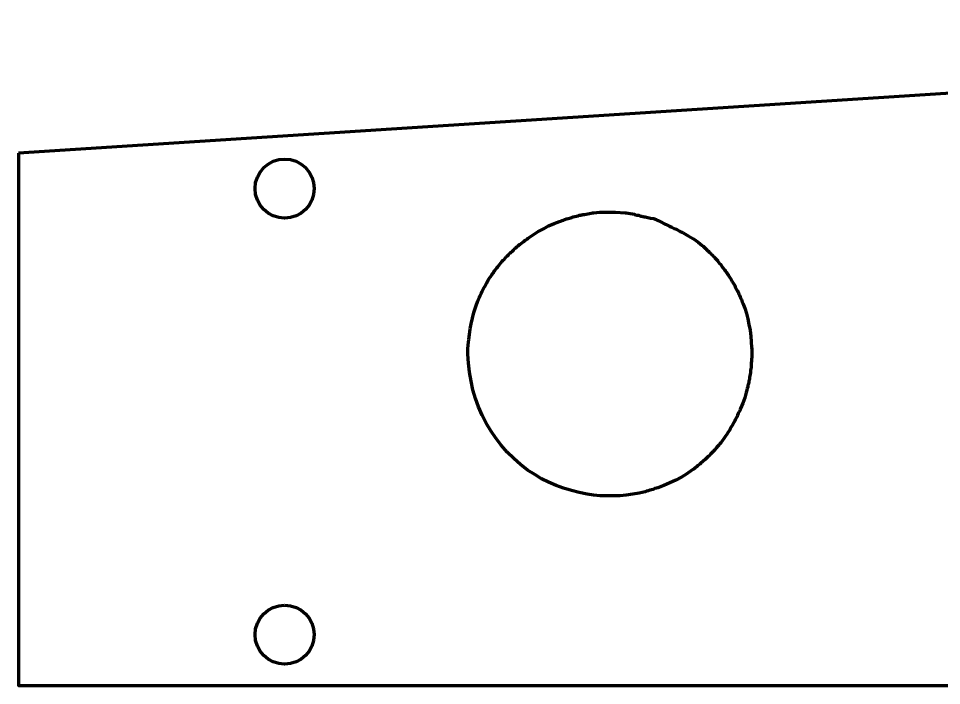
# Model space of a CAD drawing. Header units: millimetres. Extents: x 198 to 2433, y -984 to 145.
# Drawn here: x 1104.5 to 1182.6, y -313.3 to -257 of the extents above; entities that cross this region are included whole.
import ezdxf

# ---------------------------------------------------------------- set-up
doc = ezdxf.new("R2010")
doc.units = ezdxf.units.MM
doc.header["$MEASUREMENT"] = 0
doc.layers.add('Layer 1', color=7, linetype='Continuous')

msp = doc.modelspace()

# ---------------------------------------------------------------- linework, layer by layer
at = {"layer": 'Layer 1', "color": 250, "lineweight": 70}
for centre in [(1127.0362, -271.3438), (1127.0362, -309.0468)]:
    msp.add_ellipse(centre, major_axis=(0, 2.5), ratio=1, dxfattribs=at)
for points, knots in [([(1104.5316, -268.3393), (1104.5316, -268.3393), (1281.5132, -256.9655), (1281.5132, -256.9655), (1281.5132, -256.9655), (1281.5091, -313.3407), (1281.5091, -313.3407), (1224.5043, -313.3407), (1161.2047, -313.3473), (1104.5316, -313.3473), (1104.5316, -313.3473), (1104.5316, -268.3393), (1104.5316, -268.3393)], [0, 0, 0, 0, 0.25, 0.25, 0.25, 0.5, 0.5, 0.5, 0.75, 0.75, 0.75, 1, 1, 1, 1]), ([(1152.603, -297.1842), (1152.603, -297.1842), (1153.1634, -297.2642), (1153.1634, -297.2642), (1153.1634, -297.2642), (1153.7039, -297.3042), (1153.7039, -297.3042), (1153.7039, -297.3042), (1154.2444, -297.3242), (1154.2444, -297.3242), (1154.2444, -297.3242), (1154.8049, -297.3242), (1154.8049, -297.3242), (1154.8049, -297.3242), (1155.3653, -297.3042), (1155.3653, -297.3042), (1155.3653, -297.3042), (1155.9058, -297.2642), (1155.9058, -297.2642), (1155.9058, -297.2642), (1156.4663, -297.1842), (1156.4663, -297.1842), (1156.4663, -297.1842), (1157.0068, -297.0843), (1157.0068, -297.0843), (1157.0068, -297.0843), (1157.5271, -296.9642), (1157.5271, -296.9642), (1157.5271, -296.9642), (1157.6472, -296.9243), (1157.6472, -296.9243), (1157.6472, -296.9243), (1157.7673, -296.8842), (1157.7673, -296.8842), (1157.7673, -296.8842), (1157.9274, -296.8442), (1157.9274, -296.8442), (1157.9274, -296.8442), (1158.0676, -296.8042), (1158.0676, -296.8042), (1158.0676, -296.8042), (1158.2077, -296.7642), (1158.2077, -296.7642), (1158.2077, -296.7642), (1158.3478, -296.7042), (1158.3478, -296.7042), (1158.3478, -296.7042), (1158.4879, -296.6642), (1158.4879, -296.6642), (1158.4879, -296.6642), (1158.588, -296.6242), (1158.588, -296.6242), (1158.588, -296.6242), (1159.1085, -296.4442), (1159.1085, -296.4442), (1159.1085, -296.4442), (1159.6089, -296.2242), (1159.6089, -296.2242), (1159.6089, -296.2242), (1160.1093, -295.9842), (1160.1093, -295.9842), (1160.1093, -295.9842), (1160.5897, -295.7242), (1160.5897, -295.7242), (1160.5897, -295.7242), (1161.0501, -295.4442), (1161.0501, -295.4442), (1161.0501, -295.4442), (1161.4704, -295.1442), (1161.4704, -295.1442), (1161.4704, -295.1442), (1161.5506, -295.0842), (1161.5506, -295.0842), (1161.5506, -295.0842), (1161.6507, -295.0243), (1161.6507, -295.0243), (1161.6507, -295.0243), (1161.7507, -294.9442), (1161.7507, -294.9442), (1161.7507, -294.9442), (1161.8508, -294.8643), (1161.8508, -294.8643), (1161.8508, -294.8643), (1161.9509, -294.7842), (1161.9509, -294.7842), (1161.9509, -294.7842), (1162.071, -294.7043), (1162.071, -294.7043), (1162.071, -294.7043), (1162.1511, -294.6242), (1162.1511, -294.6242), (1162.1511, -294.6242), (1162.2311, -294.5642), (1162.2311, -294.5642), (1162.2311, -294.5642), (1162.5914, -294.2442), (1162.5914, -294.2442), (1162.5914, -294.2442), (1162.6714, -294.1642), (1162.6714, -294.1642), (1162.6714, -294.1642), (1162.7515, -294.0842), (1162.7515, -294.0842), (1162.7515, -294.0842), (1162.8516, -293.9842), (1162.8516, -293.9842), (1162.8516, -293.9842), (1162.9517, -293.9042), (1162.9517, -293.9042), (1162.9517, -293.9042), (1163.0518, -293.8042), (1163.0518, -293.8042), (1163.0518, -293.8042), (1163.1318, -293.7042), (1163.1318, -293.7042), (1163.1318, -293.7042), (1163.1518, -293.6842), (1163.1518, -293.6842), (1163.1518, -293.6842), (1163.1719, -293.6642), (1163.1719, -293.6642), (1163.1719, -293.6642), (1163.1919, -293.6442), (1163.1919, -293.6442), (1163.1919, -293.6442), (1163.2119, -293.6242), (1163.2119, -293.6242), (1163.2119, -293.6242), (1163.2319, -293.6042), (1163.2319, -293.6042), (1163.2319, -293.6042), (1163.2719, -293.5842), (1163.2719, -293.5842), (1163.2719, -293.5842), (1163.292, -293.5442), (1163.292, -293.5442), (1163.292, -293.5442), (1163.292, -293.5242), (1163.292, -293.5242), (1163.292, -293.5242), (1163.392, -293.4442), (1163.392, -293.4442), (1163.392, -293.4442), (1163.4121, -293.4242), (1163.4121, -293.4242), (1163.4121, -293.4242), (1163.5322, -293.2843), (1163.5322, -293.2843), (1163.5322, -293.2843), (1163.5522, -293.2642), (1163.5522, -293.2642), (1163.5522, -293.2642), (1163.5722, -293.2242), (1163.5722, -293.2242), (1163.5722, -293.2242), (1163.5922, -293.2042), (1163.5922, -293.2042), (1163.5922, -293.2042), (1163.6122, -293.1842), (1163.6122, -293.1842), (1163.6122, -293.1842), (1163.6322, -293.1442), (1163.6322, -293.1442), (1163.6322, -293.1442), (1163.6523, -293.1243), (1163.6523, -293.1243), (1163.6523, -293.1243), (1163.6723, -293.1042), (1163.6723, -293.1042), (1163.6723, -293.1042), (1163.6923, -293.0842), (1163.6923, -293.0842), (1163.6923, -293.0842), (1163.7523, -293.0242), (1163.7523, -293.0242), (1163.7523, -293.0242), (1163.8324, -292.9242), (1163.8324, -292.9242), (1163.8324, -292.9242), (1163.9125, -292.8242), (1163.9125, -292.8242), (1163.9125, -292.8242), (1163.9925, -292.7242), (1163.9925, -292.7242), (1163.9925, -292.7242), (1164.0727, -292.6242), (1164.0727, -292.6242), (1164.0727, -292.6242), (1164.1327, -292.5242), (1164.1327, -292.5242), (1164.1327, -292.5242), (1164.1928, -292.4442), (1164.1928, -292.4442), (1164.1928, -292.4442), (1164.2528, -292.3642), (1164.2528, -292.3642), (1164.2528, -292.3642), (1164.3129, -292.2642), (1164.3129, -292.2642), (1164.3129, -292.2642), (1164.393, -292.1442), (1164.393, -292.1442), (1164.393, -292.1442), (1164.473, -292.0442), (1164.473, -292.0442), (1164.473, -292.0442), (1164.5331, -291.9242), (1164.5331, -291.9242), (1164.5331, -291.9242), (1164.6131, -291.8242), (1164.6131, -291.8242), (1164.6131, -291.8242), (1164.6732, -291.7242), (1164.6732, -291.7242), (1164.6732, -291.7242), (1164.7132, -291.6242), (1164.7132, -291.6242), (1164.7132, -291.6242), (1164.7733, -291.5442), (1164.7733, -291.5442), (1164.7733, -291.5442), (1164.8333, -291.4442), (1164.8333, -291.4442), (1164.8333, -291.4442), (1164.8934, -291.3442), (1164.8934, -291.3442), (1164.8934, -291.3442), (1164.9534, -291.2242), (1164.9534, -291.2242), (1164.9534, -291.2242), (1165.0135, -291.1042), (1165.0135, -291.1042), (1165.0135, -291.1042), (1165.0935, -290.9842), (1165.0935, -290.9842), (1165.0935, -290.9842), (1165.1335, -290.8842), (1165.1335, -290.8842), (1165.1335, -290.8842), (1165.1936, -290.8042), (1165.1936, -290.8042), (1165.1936, -290.8042), (1165.2336, -290.7042), (1165.2336, -290.7042), (1165.2336, -290.7042), (1165.2936, -290.6042), (1165.2936, -290.6042), (1165.2936, -290.6042), (1165.3337, -290.4842), (1165.3337, -290.4842), (1165.3337, -290.4842), (1165.3937, -290.3642), (1165.3937, -290.3642), (1165.3937, -290.3642), (1165.4538, -290.2442), (1165.4538, -290.2442), (1165.4538, -290.2442), (1165.5138, -290.1242), (1165.5138, -290.1242), (1165.5138, -290.1242), (1165.5539, -290.0242), (1165.5539, -290.0242), (1165.5539, -290.0242), (1165.5939, -289.9242), (1165.5939, -289.9242), (1165.5939, -289.9242), (1165.774, -289.4842), (1165.774, -289.4842), (1165.774, -289.4842), (1165.9342, -289.0242), (1165.9342, -289.0242), (1165.9342, -289.0242), (1166.0543, -288.5842), (1166.0543, -288.5842), (1166.0543, -288.5842), (1166.0943, -288.4842), (1166.0943, -288.4842), (1166.0943, -288.4842), (1166.1143, -288.3642), (1166.1143, -288.3642), (1166.1143, -288.3642), (1166.1544, -288.2442), (1166.1544, -288.2442), (1166.1544, -288.2442), (1166.1944, -288.1042), (1166.1944, -288.1042), (1166.1944, -288.1042), (1166.2144, -287.9642), (1166.2144, -287.9642), (1166.2144, -287.9642), (1166.2344, -287.9442), (1166.2344, -287.9442), (1166.2344, -287.9442), (1166.2344, -287.9242), (1166.2344, -287.9242), (1166.2344, -287.9242), (1166.2344, -287.8843), (1166.2344, -287.8843), (1166.2344, -287.8843), (1166.2544, -287.8442), (1166.2544, -287.8442), (1166.2544, -287.8442), (1166.2544, -287.8242), (1166.2544, -287.8242), (1166.2544, -287.8242), (1166.2745, -287.7842), (1166.2745, -287.7842), (1166.2745, -287.7842), (1166.2745, -287.7642), (1166.2745, -287.7642), (1166.2745, -287.7642), (1166.2745, -287.7243), (1166.2745, -287.7243), (1166.2745, -287.7243), (1166.2745, -287.7042), (1166.2745, -287.7042), (1166.2745, -287.7042), (1166.2945, -287.6842), (1166.2945, -287.6842), (1166.2945, -287.6842), (1166.2945, -287.6642), (1166.2945, -287.6642), (1166.2945, -287.6642), (1166.2945, -287.6242), (1166.2945, -287.6242), (1166.2945, -287.6242), (1166.2945, -287.6042), (1166.2945, -287.6042), (1166.2945, -287.6042), (1166.3145, -287.5643), (1166.3145, -287.5643), (1166.3145, -287.5643), (1166.3145, -287.5442), (1166.3145, -287.5442), (1166.3145, -287.5442), (1166.3145, -287.5242), (1166.3145, -287.5242), (1166.3145, -287.5242), (1166.3345, -287.4242), (1166.3345, -287.4242), (1166.3345, -287.4242), (1166.3545, -287.2842), (1166.3545, -287.2842), (1166.3545, -287.2842), (1166.3745, -287.1642), (1166.3745, -287.1642), (1166.3745, -287.1642), (1166.3946, -287.0242), (1166.3946, -287.0242), (1166.3946, -287.0242), (1166.4146, -286.9042), (1166.4146, -286.9042), (1166.4146, -286.9042), (1166.4346, -286.7842), (1166.4346, -286.7842), (1166.4346, -286.7842), (1166.4346, -286.6842), (1166.4346, -286.6842), (1166.4346, -286.6842), (1166.4546, -286.5842), (1166.4546, -286.5842), (1166.4546, -286.5842), (1166.4746, -286.4642), (1166.4746, -286.4642), (1166.4746, -286.4642), (1166.4746, -286.3442), (1166.4746, -286.3442), (1166.4746, -286.3442), (1166.4946, -286.2042), (1166.4946, -286.2042), (1166.4946, -286.2042), (1166.4946, -286.0642), (1166.4946, -286.0642), (1166.4946, -286.0642), (1166.5147, -285.9442), (1166.5147, -285.9442), (1166.5147, -285.9442), (1166.5147, -285.8242), (1166.5147, -285.8242), (1166.5147, -285.8242), (1166.5147, -285.7242), (1166.5147, -285.7242), (1166.5147, -285.7242), (1166.5147, -285.7042), (1166.5147, -285.7042), (1166.5147, -285.7042), (1166.5347, -285.6842), (1166.5347, -285.6842), (1166.5347, -285.6842), (1166.5347, -285.6442), (1166.5347, -285.6442), (1166.5347, -285.6442), (1166.5347, -285.6242), (1166.5347, -285.6242), (1166.5347, -285.6242), (1166.5347, -285.5842), (1166.5347, -285.5842), (1166.5347, -285.5842), (1166.5347, -285.5642), (1166.5347, -285.5642), (1166.5347, -285.5642), (1166.5347, -285.5442), (1166.5347, -285.5442), (1166.5347, -285.5442), (1166.5347, -285.5043), (1166.5347, -285.5043), (1166.5347, -285.5043), (1166.5347, -285.3842), (1166.5347, -285.3842), (1166.5347, -285.3842), (1166.5347, -285.2442), (1166.5347, -285.2442), (1166.5347, -285.2442), (1166.5347, -285.1242), (1166.5347, -285.1242), (1166.5347, -285.1242), (1166.5347, -284.9842), (1166.5347, -284.9842), (1166.5347, -284.9842), (1166.5347, -284.8643), (1166.5347, -284.8643), (1166.5347, -284.8643), (1166.5147, -284.7642), (1166.5147, -284.7642), (1166.5147, -284.7642), (1166.4946, -284.2842), (1166.4946, -284.2842), (1166.4946, -284.2842), (1166.4546, -283.8042), (1166.4546, -283.8042), (1166.4546, -283.8042), (1166.3946, -283.3242), (1166.3946, -283.3242), (1166.3946, -283.3242), (1166.2945, -282.8442), (1166.2945, -282.8442), (1166.2945, -282.8442), (1166.1944, -282.3642), (1166.1944, -282.3642), (1166.1944, -282.3642), (1166.0743, -281.9042), (1166.0743, -281.9042), (1166.0743, -281.9042), (1165.9342, -281.4442), (1165.9342, -281.4442), (1165.9342, -281.4442), (1165.774, -281.0242), (1165.774, -281.0242), (1165.774, -281.0242), (1165.734, -280.9442), (1165.734, -280.9442), (1165.734, -280.9442), (1165.694, -280.8442), (1165.694, -280.8442), (1165.694, -280.8442), (1165.6539, -280.7242), (1165.6539, -280.7242), (1165.6539, -280.7242), (1165.5939, -280.6042), (1165.5939, -280.6042), (1165.5939, -280.6042), (1165.5539, -280.4842), (1165.5539, -280.4842), (1165.5539, -280.4842), (1165.4938, -280.3642), (1165.4938, -280.3642), (1165.4938, -280.3642), (1165.4538, -280.2643), (1165.4538, -280.2643), (1165.4538, -280.2643), (1165.4137, -280.1842), (1165.4137, -280.1842), (1165.4137, -280.1842), (1165.3737, -280.0842), (1165.3737, -280.0842), (1165.3737, -280.0842), (1165.3137, -280.0042), (1165.3137, -280.0042), (1165.3137, -280.0042), (1165.2536, -279.8842), (1165.2536, -279.8842), (1165.2536, -279.8842), (1165.1936, -279.7642), (1165.1936, -279.7642), (1165.1936, -279.7642), (1165.1335, -279.6642), (1165.1335, -279.6642), (1165.1335, -279.6642), (1165.0935, -279.5442), (1165.0935, -279.5442), (1165.0935, -279.5442), (1165.0335, -279.4442), (1165.0335, -279.4442), (1165.0335, -279.4442), (1164.9935, -279.3642), (1164.9935, -279.3642), (1164.9935, -279.3642), (1164.9334, -279.2842), (1164.9334, -279.2842), (1164.9334, -279.2842), (1164.8734, -279.1842), (1164.8734, -279.1842), (1164.8734, -279.1842), (1164.8133, -279.0842), (1164.8133, -279.0842), (1164.8133, -279.0842), (1164.7533, -278.9642), (1164.7533, -278.9642), (1164.7533, -278.9642), (1164.6732, -278.8642), (1164.6732, -278.8642), (1164.6732, -278.8642), (1164.6131, -278.7642), (1164.6131, -278.7642), (1164.6131, -278.7642), (1164.5531, -278.6642), (1164.5531, -278.6642), (1164.5531, -278.6642), (1164.493, -278.5842), (1164.493, -278.5842), (1164.493, -278.5842), (1164.453, -278.5042), (1164.453, -278.5042), (1164.453, -278.5042), (1164.3729, -278.4042), (1164.3729, -278.4042), (1164.3729, -278.4042), (1164.3129, -278.3042), (1164.3129, -278.3042), (1164.3129, -278.3042), (1164.2328, -278.2042), (1164.2328, -278.2042), (1164.2328, -278.2042), (1164.1528, -278.1042), (1164.1528, -278.1042), (1164.1528, -278.1042), (1164.0927, -278.0242), (1164.0927, -278.0242), (1164.0927, -278.0242), (1164.0727, -278.0042), (1164.0727, -278.0042), (1164.0727, -278.0042), (1164.0126, -277.9042), (1164.0126, -277.9042), (1164.0126, -277.9042), (1163.9525, -277.8242), (1163.9525, -277.8242), (1163.9525, -277.8242), (1163.8925, -277.7442), (1163.8925, -277.7442), (1163.8925, -277.7442), (1163.8124, -277.6642), (1163.8124, -277.6642), (1163.8124, -277.6642), (1163.7323, -277.5642), (1163.7323, -277.5642), (1163.7323, -277.5642), (1163.6723, -277.4842), (1163.6723, -277.4842), (1163.6723, -277.4842), (1163.6523, -277.4642), (1163.6523, -277.4642), (1163.6523, -277.4642), (1163.5722, -277.3642), (1163.5722, -277.3642), (1163.5722, -277.3642), (1163.4921, -277.2842), (1163.4921, -277.2842), (1163.4921, -277.2842), (1163.4121, -277.2042), (1163.4121, -277.2042), (1163.4121, -277.2042), (1163.352, -277.1242), (1163.352, -277.1242), (1163.352, -277.1242), (1163.2719, -277.0642), (1163.2719, -277.0642), (1163.2719, -277.0642), (1163.2119, -276.9842), (1163.2119, -276.9842), (1163.2119, -276.9842), (1163.1118, -276.8842), (1163.1118, -276.8842), (1163.1118, -276.8842), (1163.0317, -276.8042), (1163.0317, -276.8042), (1163.0317, -276.8042), (1162.9317, -276.7042), (1162.9317, -276.7042), (1162.9317, -276.7042), (1162.9116, -276.6842), (1162.9116, -276.6842), (1162.9116, -276.6842), (1162.8916, -276.6642), (1162.8916, -276.6642), (1162.8916, -276.6642), (1162.8716, -276.6442), (1162.8716, -276.6442), (1162.8716, -276.6442), (1162.8516, -276.6242), (1162.8516, -276.6242), (1162.8516, -276.6242), (1162.8316, -276.6042), (1162.8316, -276.6042), (1162.8316, -276.6042), (1162.7915, -276.5842), (1162.7915, -276.5842), (1162.7915, -276.5842), (1162.7715, -276.5642), (1162.7715, -276.5642), (1162.7715, -276.5642), (1162.7515, -276.5442), (1162.7515, -276.5442), (1162.7515, -276.5442), (1162.6915, -276.4642), (1162.6915, -276.4642), (1162.6915, -276.4642), (1162.6714, -276.4642), (1162.6714, -276.4642), (1162.6714, -276.4642), (1162.6714, -276.4442), (1162.6714, -276.4442), (1162.6714, -276.4442), (1162.6514, -276.4442), (1162.6514, -276.4442), (1162.6514, -276.4442), (1162.6314, -276.4242), (1162.6314, -276.4242), (1162.6314, -276.4242), (1162.6114, -276.4042), (1162.6114, -276.4042), (1162.6114, -276.4042), (1162.5914, -276.3842), (1162.5914, -276.3842), (1162.5914, -276.3842), (1162.5714, -276.3642), (1162.5714, -276.3642), (1162.5714, -276.3642), (1162.5514, -276.3442), (1162.5514, -276.3442), (1162.5514, -276.3442), (1162.4113, -276.2242), (1162.4113, -276.2242), (1162.4113, -276.2242), (1162.3512, -276.1642), (1162.3512, -276.1642), (1162.3512, -276.1642), (1162.011, -275.8842), (1162.011, -275.8842), (1162.011, -275.8842), (1161.6106, -275.5842), (1161.6106, -275.5842), (1161.6106, -275.5842), (1161.1702, -275.3242), (1161.1702, -275.3242), (1161.1702, -275.3242), (1160.7298, -275.0842), (1160.7298, -275.0842), (1160.7298, -275.0842), (1160.6297, -275.0242), (1160.6297, -275.0242), (1160.6297, -275.0242), (1160.4896, -274.9642), (1160.4896, -274.9642), (1160.4896, -274.9642), (1160.3495, -274.8842), (1160.3495, -274.8842), (1160.3495, -274.8842), (1160.1693, -274.7842), (1160.1693, -274.7842), (1160.1693, -274.7842), (1159.9692, -274.7042), (1159.9692, -274.7042), (1159.9692, -274.7042), (1159.7691, -274.6042), (1159.7691, -274.6042), (1159.7691, -274.6042), (1159.5889, -274.5242), (1159.5889, -274.5242), (1159.5889, -274.5242), (1159.4088, -274.4242), (1159.4088, -274.4242), (1159.4088, -274.4242), (1159.3287, -274.3842), (1159.3287, -274.3842), (1159.3287, -274.3842), (1159.2086, -274.3442), (1159.2086, -274.3442), (1159.2086, -274.3442), (1159.0885, -274.2842), (1159.0885, -274.2842), (1159.0885, -274.2842), (1158.9684, -274.2242), (1158.9684, -274.2242), (1158.9684, -274.2242), (1158.8482, -274.1642), (1158.8482, -274.1642), (1158.8482, -274.1642), (1158.7281, -274.1042), (1158.7281, -274.1042), (1158.7281, -274.1042), (1158.608, -274.0442), (1158.608, -274.0442), (1158.608, -274.0442), (1158.528, -274.0042), (1158.528, -274.0042), (1158.528, -274.0042), (1158.4479, -273.9642), (1158.4479, -273.9642), (1158.4479, -273.9642), (1158.2277, -273.8842), (1158.2277, -273.8842), (1158.2277, -273.8842), (1157.9675, -273.8442), (1157.9675, -273.8442), (1157.9675, -273.8442), (1157.5071, -273.7442), (1157.5071, -273.7442), (1157.5071, -273.7442), (1157.4271, -273.7242), (1157.4271, -273.7242), (1157.4271, -273.7242), (1157.327, -273.7042), (1157.327, -273.7042), (1157.327, -273.7042), (1157.2269, -273.6842), (1157.2269, -273.6842), (1157.2269, -273.6842), (1157.1269, -273.6642), (1157.1269, -273.6642), (1157.1269, -273.6642), (1156.9467, -273.6042), (1156.9467, -273.6042), (1156.9467, -273.6042), (1156.8266, -273.5842), (1156.8266, -273.5842), (1156.8266, -273.5842), (1156.6264, -273.5242), (1156.6264, -273.5242), (1156.6264, -273.5242), (1156.6064, -273.5042), (1156.6064, -273.5042), (1156.6064, -273.5042), (1156.4463, -273.4642), (1156.4463, -273.4642), (1156.4463, -273.4642), (1156.246, -273.4442), (1156.246, -273.4442), (1156.246, -273.4442), (1156.0859, -273.4242), (1156.0859, -273.4242), (1156.0859, -273.4242), (1155.9258, -273.4042), (1155.9258, -273.4042), (1155.9258, -273.4042), (1155.8257, -273.4042), (1155.8257, -273.4042), (1155.8257, -273.4042), (1155.005, -273.3442), (1155.005, -273.3442), (1155.005, -273.3442), (1154.6047, -273.3241), (1154.6047, -273.3241), (1154.6047, -273.3241), (1154.1644, -273.3241), (1154.1644, -273.3241), (1154.1644, -273.3241), (1153.6839, -273.3442), (1153.6839, -273.3442), (1153.6839, -273.3442), (1153.1835, -273.4042), (1153.1835, -273.4042), (1153.1835, -273.4042), (1153.0634, -273.4042), (1153.0634, -273.4042), (1153.0634, -273.4042), (1152.9433, -273.4242), (1152.9433, -273.4242), (1152.9433, -273.4242), (1152.8232, -273.4442), (1152.8232, -273.4442), (1152.8232, -273.4442), (1152.683, -273.4642), (1152.683, -273.4642), (1152.683, -273.4642), (1152.5429, -273.5042), (1152.5429, -273.5042), (1152.5429, -273.5042), (1152.4028, -273.5242), (1152.4028, -273.5242), (1152.4028, -273.5242), (1152.2828, -273.5442), (1152.2828, -273.5442), (1152.2828, -273.5442), (1152.2628, -273.5442), (1152.2628, -273.5442), (1152.2628, -273.5442), (1152.2428, -273.5442), (1152.2428, -273.5442), (1152.2428, -273.5442), (1152.2227, -273.5642), (1152.2227, -273.5642), (1152.2227, -273.5642), (1152.1827, -273.5642), (1152.1827, -273.5642), (1152.1827, -273.5642), (1152.1627, -273.5642), (1152.1627, -273.5642), (1152.1627, -273.5642), (1152.1227, -273.5642), (1152.1227, -273.5642), (1152.1227, -273.5642), (1152.1026, -273.5842), (1152.1026, -273.5842), (1152.1026, -273.5842), (1152.0826, -273.5842), (1152.0826, -273.5842), (1152.0826, -273.5842), (1151.9625, -273.6042), (1151.9625, -273.6042), (1151.9625, -273.6042), (1151.8424, -273.6442), (1151.8424, -273.6442), (1151.8424, -273.6442), (1151.7023, -273.6842), (1151.7023, -273.6842), (1151.7023, -273.6842), (1151.5622, -273.7042), (1151.5622, -273.7042), (1151.5622, -273.7042), (1151.4421, -273.7442), (1151.4421, -273.7442), (1151.4421, -273.7442), (1151.322, -273.7842), (1151.322, -273.7842), (1151.322, -273.7842), (1151.2218, -273.8042), (1151.2218, -273.8042), (1151.2218, -273.8042), (1151.1217, -273.8442), (1151.1217, -273.8442), (1151.1217, -273.8442), (1151.0016, -273.8642), (1151.0016, -273.8642), (1151.0016, -273.8642), (1150.9015, -273.9042), (1150.9015, -273.9042), (1150.9015, -273.9042), (1150.8815, -273.9042), (1150.8815, -273.9042), (1150.8815, -273.9042), (1150.7414, -273.9642), (1150.7414, -273.9642), (1150.7414, -273.9642), (1150.6213, -274.0042), (1150.6213, -274.0042), (1150.6213, -274.0042), (1150.5012, -274.0442), (1150.5012, -274.0442), (1150.5012, -274.0442), (1150.3811, -274.0842), (1150.3811, -274.0842), (1150.3811, -274.0842), (1150.281, -274.1242), (1150.281, -274.1242), (1150.281, -274.1242), (1149.8206, -274.3042), (1149.8206, -274.3042), (1149.8206, -274.3042), (1149.3603, -274.5042), (1149.3603, -274.5042), (1149.3603, -274.5042), (1148.9199, -274.7442), (1148.9199, -274.7442), (1148.9199, -274.7442), (1148.4795, -274.9842), (1148.4795, -274.9842), (1148.4795, -274.9842), (1148.0592, -275.2442), (1148.0592, -275.2442), (1148.0592, -275.2442), (1147.6388, -275.5242), (1147.6388, -275.5242), (1147.6388, -275.5242), (1147.5587, -275.5842), (1147.5587, -275.5842), (1147.5587, -275.5842), (1147.4587, -275.6642), (1147.4587, -275.6642), (1147.4587, -275.6642), (1147.3586, -275.7242), (1147.3586, -275.7242), (1147.3586, -275.7242), (1147.2585, -275.8042), (1147.2585, -275.8042), (1147.2585, -275.8042), (1147.1385, -275.9042), (1147.1385, -275.9042), (1147.1385, -275.9042), (1147.0384, -275.9842), (1147.0384, -275.9842), (1147.0384, -275.9842), (1146.9383, -276.0442), (1146.9383, -276.0442), (1146.9383, -276.0442), (1146.9183, -276.0642), (1146.9183, -276.0642), (1146.9183, -276.0642), (1146.8983, -276.0842), (1146.8983, -276.0842), (1146.8983, -276.0842), (1146.8782, -276.1042), (1146.8782, -276.1042), (1146.8782, -276.1042), (1146.8582, -276.1242), (1146.8582, -276.1242), (1146.8582, -276.1242), (1146.8381, -276.1242), (1146.8381, -276.1242), (1146.8381, -276.1242), (1146.8181, -276.1442), (1146.8181, -276.1442), (1146.8181, -276.1442), (1146.7981, -276.1642), (1146.7981, -276.1642), (1146.7981, -276.1642), (1146.7781, -276.1842), (1146.7781, -276.1842), (1146.7781, -276.1842), (1146.678, -276.2642), (1146.678, -276.2642), (1146.678, -276.2642), (1146.5979, -276.3442), (1146.5979, -276.3442), (1146.5979, -276.3442), (1146.4778, -276.4442), (1146.4778, -276.4442), (1146.4778, -276.4442), (1146.3777, -276.5442), (1146.3777, -276.5442), (1146.3777, -276.5442), (1146.2977, -276.6242), (1146.2977, -276.6242), (1146.2977, -276.6242), (1146.1976, -276.7042), (1146.1976, -276.7042), (1146.1976, -276.7042), (1146.1375, -276.7842), (1146.1375, -276.7842), (1146.1375, -276.7842), (1146.0575, -276.8442), (1146.0575, -276.8442), (1146.0575, -276.8442), (1145.9574, -276.9442), (1145.9574, -276.9442), (1145.9574, -276.9442), (1145.8773, -277.0242), (1145.8773, -277.0242), (1145.8773, -277.0242), (1145.7772, -277.1242), (1145.7772, -277.1242), (1145.7772, -277.1242), (1145.6772, -277.2242), (1145.6772, -277.2242), (1145.6772, -277.2242), (1145.5971, -277.3242), (1145.5971, -277.3242), (1145.5971, -277.3242), (1145.517, -277.4042), (1145.517, -277.4042), (1145.517, -277.4042), (1145.437, -277.4842), (1145.437, -277.4842), (1145.437, -277.4842), (1145.1168, -277.8642), (1145.1168, -277.8642), (1145.1168, -277.8642), (1145.0566, -277.9442), (1145.0566, -277.9442), (1145.0566, -277.9442), (1144.9766, -278.0442), (1144.9766, -278.0442), (1144.9766, -278.0442), (1144.8965, -278.1442), (1144.8965, -278.1442), (1144.8965, -278.1442), (1144.8164, -278.2642), (1144.8164, -278.2642), (1144.8164, -278.2642), (1144.7364, -278.3642), (1144.7364, -278.3642), (1144.7364, -278.3642), (1144.7164, -278.4042), (1144.7164, -278.4042), (1144.7164, -278.4042), (1144.6963, -278.4242), (1144.6963, -278.4242), (1144.6963, -278.4242), (1144.6764, -278.4442), (1144.6764, -278.4442), (1144.6764, -278.4442), (1144.6563, -278.4842), (1144.6563, -278.4842), (1144.6563, -278.4842), (1144.6364, -278.5042), (1144.6364, -278.5042), (1144.6364, -278.5042), (1144.6163, -278.5442), (1144.6163, -278.5442), (1144.6163, -278.5442), (1144.5963, -278.5642), (1144.5963, -278.5642), (1144.5963, -278.5642), (1144.5762, -278.5842), (1144.5762, -278.5842), (1144.5762, -278.5842), (1144.5163, -278.6642), (1144.5163, -278.6642), (1144.5163, -278.6642), (1144.5163, -278.7042), (1144.5163, -278.7042), (1144.5163, -278.7042), (1144.4161, -278.8242), (1144.4161, -278.8242), (1144.4161, -278.8242), (1144.316, -278.9842), (1144.316, -278.9842), (1144.316, -278.9842), (1144.256, -279.0842), (1144.256, -279.0842), (1144.256, -279.0842), (1144.2359, -279.1042), (1144.2359, -279.1042), (1144.2359, -279.1042), (1144.2359, -279.1242), (1144.2359, -279.1242), (1144.2359, -279.1242), (1144.2159, -279.1443), (1144.2159, -279.1443), (1144.2159, -279.1443), (1144.1959, -279.1642), (1144.1959, -279.1642), (1144.1959, -279.1642), (1144.1959, -279.1842), (1144.1959, -279.1842), (1144.1959, -279.1842), (1144.1759, -279.2242), (1144.1759, -279.2242), (1144.1759, -279.2242), (1144.1559, -279.2442), (1144.1559, -279.2442), (1144.1559, -279.2442), (1144.1559, -279.2642), (1144.1559, -279.2642), (1144.1559, -279.2642), (1144.0758, -279.3842), (1144.0758, -279.3842), (1144.0758, -279.3842), (1144.0158, -279.5042), (1144.0158, -279.5042), (1144.0158, -279.5042), (1143.9557, -279.6243), (1143.9557, -279.6243), (1143.9557, -279.6243), (1143.8756, -279.7442), (1143.8756, -279.7442), (1143.8756, -279.7442), (1143.8356, -279.8442), (1143.8356, -279.8442), (1143.8356, -279.8442), (1143.7756, -279.9443), (1143.7756, -279.9443), (1143.7756, -279.9443), (1143.7355, -280.0242), (1143.7355, -280.0242), (1143.7355, -280.0242), (1143.6755, -280.1442), (1143.6755, -280.1442), (1143.6755, -280.1442), (1143.6354, -280.2643), (1143.6354, -280.2643), (1143.6354, -280.2643), (1143.5754, -280.3842), (1143.5754, -280.3842), (1143.5754, -280.3842), (1143.5153, -280.5242), (1143.5153, -280.5242), (1143.5153, -280.5242), (1143.4553, -280.6442), (1143.4553, -280.6442), (1143.4553, -280.6442), (1143.4153, -280.7442), (1143.4153, -280.7442), (1143.4153, -280.7442), (1143.3752, -280.8442), (1143.3752, -280.8442), (1143.3752, -280.8442), (1143.1951, -281.3042), (1143.1951, -281.3042), (1143.1951, -281.3042), (1143.0349, -281.8042), (1143.0349, -281.8042), (1143.0349, -281.8042), (1142.9148, -282.2842), (1142.9148, -282.2842), (1142.9148, -282.2842), (1142.7947, -282.7842), (1142.7947, -282.7842), (1142.7947, -282.7842), (1142.7347, -283.2042), (1142.7347, -283.2042), (1142.7347, -283.2042), (1142.6547, -283.6642), (1142.6547, -283.6642), (1142.6547, -283.6642), (1142.6147, -284.1042), (1142.6147, -284.1042), (1142.6147, -284.1042), (1142.5545, -284.5443), (1142.5545, -284.5443), (1142.5545, -284.5443), (1142.5346, -284.9242), (1142.5346, -284.9242), (1142.5346, -284.9242), (1142.5346, -285.3242), (1142.5346, -285.3242), (1142.5346, -285.3242), (1142.5545, -285.7242), (1142.5545, -285.7242), (1142.5545, -285.7242), (1142.5946, -286.1042), (1142.5946, -286.1042), (1142.5946, -286.1042), (1142.6547, -286.8642), (1142.6547, -286.8642), (1142.6547, -286.8642), (1142.7947, -287.6242), (1142.7947, -287.6242), (1142.7947, -287.6242), (1142.9549, -288.3442), (1142.9549, -288.3442), (1142.9549, -288.3442), (1143.1751, -289.0842), (1143.1751, -289.0842), (1143.1751, -289.0842), (1143.4353, -289.7843), (1143.4353, -289.7843), (1143.4353, -289.7843), (1143.7355, -290.5042), (1143.7355, -290.5042), (1143.7355, -290.5042), (1144.0758, -291.1642), (1144.0758, -291.1642), (1144.0758, -291.1642), (1144.4762, -291.8242), (1144.4762, -291.8242), (1144.4762, -291.8242), (1144.8965, -292.4442), (1144.8965, -292.4442), (1144.8965, -292.4442), (1145.3569, -293.0442), (1145.3569, -293.0442), (1145.3569, -293.0442), (1145.8573, -293.6242), (1145.8573, -293.6242), (1145.8573, -293.6242), (1146.4178, -294.1642), (1146.4178, -294.1642), (1146.4178, -294.1642), (1146.9783, -294.6642), (1146.9783, -294.6642), (1146.9783, -294.6642), (1147.5788, -295.1442), (1147.5788, -295.1442), (1147.5788, -295.1442), (1148.1793, -295.5242), (1148.1793, -295.5242), (1148.1793, -295.5242), (1148.7597, -295.8642), (1148.7597, -295.8642), (1148.7597, -295.8642), (1149.3603, -296.1642), (1149.3603, -296.1642), (1149.3603, -296.1642), (1150.0008, -296.4442), (1150.0008, -296.4442), (1150.0008, -296.4442), (1150.6213, -296.6642), (1150.6213, -296.6642), (1150.6213, -296.6642), (1151.2819, -296.8642), (1151.2819, -296.8642), (1151.2819, -296.8642), (1151.9425, -297.0442), (1151.9425, -297.0442), (1151.9425, -297.0442), (1152.603, -297.1842), (1152.603, -297.1842)], [0, 0, 0, 0, 0.0025063, 0.0025063, 0.0025063, 0.0050125, 0.0050125, 0.0050125, 0.0075188, 0.0075188, 0.0075188, 0.0100251, 0.0100251, 0.0100251, 0.0125313, 0.0125313, 0.0125313, 0.0150376, 0.0150376, 0.0150376, 0.0175439, 0.0175439, 0.0175439, 0.0200501, 0.0200501, 0.0200501, 0.0225564, 0.0225564, 0.0225564, 0.0250627, 0.0250627, 0.0250627, 0.0275689, 0.0275689, 0.0275689, 0.0300752, 0.0300752, 0.0300752, 0.0325815, 0.0325815, 0.0325815, 0.0350877, 0.0350877, 0.0350877, 0.037594, 0.037594, 0.037594, 0.0401003, 0.0401003, 0.0401003, 0.0426065, 0.0426065, 0.0426065, 0.0451128, 0.0451128, 0.0451128, 0.047619, 0.047619, 0.047619, 0.0501253, 0.0501253, 0.0501253, 0.0526316, 0.0526316, 0.0526316, 0.0551378, 0.0551378, 0.0551378, 0.0576441, 0.0576441, 0.0576441, 0.0601504, 0.0601504, 0.0601504, 0.0626566, 0.0626566, 0.0626566, 0.0651629, 0.0651629, 0.0651629, 0.0676692, 0.0676692, 0.0676692, 0.0701754, 0.0701754, 0.0701754, 0.0726817, 0.0726817, 0.0726817, 0.075188, 0.075188, 0.075188, 0.0776942, 0.0776942, 0.0776942, 0.0802005, 0.0802005, 0.0802005, 0.0827068, 0.0827068, 0.0827068, 0.085213, 0.085213, 0.085213, 0.0877193, 0.0877193, 0.0877193, 0.0902256, 0.0902256, 0.0902256, 0.0927318, 0.0927318, 0.0927318, 0.0952381, 0.0952381, 0.0952381, 0.0977444, 0.0977444, 0.0977444, 0.1002506, 0.1002506, 0.1002506, 0.1027569, 0.1027569, 0.1027569, 0.1052632, 0.1052632, 0.1052632, 0.1077694, 0.1077694, 0.1077694, 0.1102757, 0.1102757, 0.1102757, 0.112782, 0.112782, 0.112782, 0.1152882, 0.1152882, 0.1152882, 0.1177945, 0.1177945, 0.1177945, 0.1203008, 0.1203008, 0.1203008, 0.122807, 0.122807, 0.122807, 0.1253133, 0.1253133, 0.1253133, 0.1278195, 0.1278195, 0.1278195, 0.1303258, 0.1303258, 0.1303258, 0.1328321, 0.1328321, 0.1328321, 0.1353383, 0.1353383, 0.1353383, 0.1378446, 0.1378446, 0.1378446, 0.1403509, 0.1403509, 0.1403509, 0.1428571, 0.1428571, 0.1428571, 0.1453634, 0.1453634, 0.1453634, 0.1478697, 0.1478697, 0.1478697, 0.1503759, 0.1503759, 0.1503759, 0.1528822, 0.1528822, 0.1528822, 0.1553885, 0.1553885, 0.1553885, 0.1578947, 0.1578947, 0.1578947, 0.160401, 0.160401, 0.160401, 0.1629073, 0.1629073, 0.1629073, 0.1654135, 0.1654135, 0.1654135, 0.1679198, 0.1679198, 0.1679198, 0.1704261, 0.1704261, 0.1704261, 0.1729323, 0.1729323, 0.1729323, 0.1754386, 0.1754386, 0.1754386, 0.1779449, 0.1779449, 0.1779449, 0.1804511, 0.1804511, 0.1804511, 0.1829574, 0.1829574, 0.1829574, 0.1854637, 0.1854637, 0.1854637, 0.1879699, 0.1879699, 0.1879699, 0.1904762, 0.1904762, 0.1904762, 0.1929825, 0.1929825, 0.1929825, 0.1954887, 0.1954887, 0.1954887, 0.197995, 0.197995, 0.197995, 0.2005013, 0.2005013, 0.2005013, 0.2030075, 0.2030075, 0.2030075, 0.2055138, 0.2055138, 0.2055138, 0.2080201, 0.2080201, 0.2080201, 0.2105263, 0.2105263, 0.2105263, 0.2130326, 0.2130326, 0.2130326, 0.2155388, 0.2155388, 0.2155388, 0.2180451, 0.2180451, 0.2180451, 0.2205514, 0.2205514, 0.2205514, 0.2230576, 0.2230576, 0.2230576, 0.2255639, 0.2255639, 0.2255639, 0.2280702, 0.2280702, 0.2280702, 0.2305764, 0.2305764, 0.2305764, 0.2330827, 0.2330827, 0.2330827, 0.235589, 0.235589, 0.235589, 0.2380952, 0.2380952, 0.2380952, 0.2406015, 0.2406015, 0.2406015, 0.2431078, 0.2431078, 0.2431078, 0.245614, 0.245614, 0.245614, 0.2481203, 0.2481203, 0.2481203, 0.2506266, 0.2506266, 0.2506266, 0.2531328, 0.2531328, 0.2531328, 0.2556391, 0.2556391, 0.2556391, 0.2581454, 0.2581454, 0.2581454, 0.2606516, 0.2606516, 0.2606516, 0.2631579, 0.2631579, 0.2631579, 0.2656642, 0.2656642, 0.2656642, 0.2681704, 0.2681704, 0.2681704, 0.2706767, 0.2706767, 0.2706767, 0.273183, 0.273183, 0.273183, 0.2756892, 0.2756892, 0.2756892, 0.2781955, 0.2781955, 0.2781955, 0.2807018, 0.2807018, 0.2807018, 0.283208, 0.283208, 0.283208, 0.2857143, 0.2857143, 0.2857143, 0.2882206, 0.2882206, 0.2882206, 0.2907268, 0.2907268, 0.2907268, 0.2932331, 0.2932331, 0.2932331, 0.2957393, 0.2957393, 0.2957393, 0.2982456, 0.2982456, 0.2982456, 0.3007519, 0.3007519, 0.3007519, 0.3032581, 0.3032581, 0.3032581, 0.3057644, 0.3057644, 0.3057644, 0.3082707, 0.3082707, 0.3082707, 0.3107769, 0.3107769, 0.3107769, 0.3132832, 0.3132832, 0.3132832, 0.3157895, 0.3157895, 0.3157895, 0.3182957, 0.3182957, 0.3182957, 0.320802, 0.320802, 0.320802, 0.3233083, 0.3233083, 0.3233083, 0.3258145, 0.3258145, 0.3258145, 0.3283208, 0.3283208, 0.3283208, 0.3308271, 0.3308271, 0.3308271, 0.3333333, 0.3333333, 0.3333333, 0.3358396, 0.3358396, 0.3358396, 0.3383459, 0.3383459, 0.3383459, 0.3408521, 0.3408521, 0.3408521, 0.3433584, 0.3433584, 0.3433584, 0.3458647, 0.3458647, 0.3458647, 0.3483709, 0.3483709, 0.3483709, 0.3508772, 0.3508772, 0.3508772, 0.3533835, 0.3533835, 0.3533835, 0.3558897, 0.3558897, 0.3558897, 0.358396, 0.358396, 0.358396, 0.3609023, 0.3609023, 0.3609023, 0.3634085, 0.3634085, 0.3634085, 0.3659148, 0.3659148, 0.3659148, 0.3684211, 0.3684211, 0.3684211, 0.3709273, 0.3709273, 0.3709273, 0.3734336, 0.3734336, 0.3734336, 0.3759398, 0.3759398, 0.3759398, 0.3784461, 0.3784461, 0.3784461, 0.3809524, 0.3809524, 0.3809524, 0.3834586, 0.3834586, 0.3834586, 0.3859649, 0.3859649, 0.3859649, 0.3884712, 0.3884712, 0.3884712, 0.3909774, 0.3909774, 0.3909774, 0.3934837, 0.3934837, 0.3934837, 0.39599, 0.39599, 0.39599, 0.3984962, 0.3984962, 0.3984962, 0.4010025, 0.4010025, 0.4010025, 0.4035088, 0.4035088, 0.4035088, 0.406015, 0.406015, 0.406015, 0.4085213, 0.4085213, 0.4085213, 0.4110276, 0.4110276, 0.4110276, 0.4135338, 0.4135338, 0.4135338, 0.4160401, 0.4160401, 0.4160401, 0.4185464, 0.4185464, 0.4185464, 0.4210526, 0.4210526, 0.4210526, 0.4235589, 0.4235589, 0.4235589, 0.4260652, 0.4260652, 0.4260652, 0.4285714, 0.4285714, 0.4285714, 0.4310777, 0.4310777, 0.4310777, 0.433584, 0.433584, 0.433584, 0.4360902, 0.4360902, 0.4360902, 0.4385965, 0.4385965, 0.4385965, 0.4411028, 0.4411028, 0.4411028, 0.443609, 0.443609, 0.443609, 0.4461153, 0.4461153, 0.4461153, 0.4486216, 0.4486216, 0.4486216, 0.4511278, 0.4511278, 0.4511278, 0.4536341, 0.4536341, 0.4536341, 0.4561404, 0.4561404, 0.4561404, 0.4586466, 0.4586466, 0.4586466, 0.4611529, 0.4611529, 0.4611529, 0.4636591, 0.4636591, 0.4636591, 0.4661654, 0.4661654, 0.4661654, 0.4686717, 0.4686717, 0.4686717, 0.4711779, 0.4711779, 0.4711779, 0.4736842, 0.4736842, 0.4736842, 0.4761905, 0.4761905, 0.4761905, 0.4786967, 0.4786967, 0.4786967, 0.481203, 0.481203, 0.481203, 0.4837093, 0.4837093, 0.4837093, 0.4862155, 0.4862155, 0.4862155, 0.4887218, 0.4887218, 0.4887218, 0.4912281, 0.4912281, 0.4912281, 0.4937343, 0.4937343, 0.4937343, 0.4962406, 0.4962406, 0.4962406, 0.4987469, 0.4987469, 0.4987469, 0.5012531, 0.5012531, 0.5012531, 0.5037594, 0.5037594, 0.5037594, 0.5062657, 0.5062657, 0.5062657, 0.5087719, 0.5087719, 0.5087719, 0.5112782, 0.5112782, 0.5112782, 0.5137845, 0.5137845, 0.5137845, 0.5162907, 0.5162907, 0.5162907, 0.518797, 0.518797, 0.518797, 0.5213033, 0.5213033, 0.5213033, 0.5238095, 0.5238095, 0.5238095, 0.5263158, 0.5263158, 0.5263158, 0.5288221, 0.5288221, 0.5288221, 0.5313283, 0.5313283, 0.5313283, 0.5338346, 0.5338346, 0.5338346, 0.5363409, 0.5363409, 0.5363409, 0.5388471, 0.5388471, 0.5388471, 0.5413534, 0.5413534, 0.5413534, 0.5438596, 0.5438596, 0.5438596, 0.5463659, 0.5463659, 0.5463659, 0.5488722, 0.5488722, 0.5488722, 0.5513784, 0.5513784, 0.5513784, 0.5538847, 0.5538847, 0.5538847, 0.556391, 0.556391, 0.556391, 0.5588972, 0.5588972, 0.5588972, 0.5614035, 0.5614035, 0.5614035, 0.5639098, 0.5639098, 0.5639098, 0.566416, 0.566416, 0.566416, 0.5689223, 0.5689223, 0.5689223, 0.5714286, 0.5714286, 0.5714286, 0.5739348, 0.5739348, 0.5739348, 0.5764411, 0.5764411, 0.5764411, 0.5789474, 0.5789474, 0.5789474, 0.5814536, 0.5814536, 0.5814536, 0.5839599, 0.5839599, 0.5839599, 0.5864662, 0.5864662, 0.5864662, 0.5889724, 0.5889724, 0.5889724, 0.5914787, 0.5914787, 0.5914787, 0.593985, 0.593985, 0.593985, 0.5964912, 0.5964912, 0.5964912, 0.5989975, 0.5989975, 0.5989975, 0.6015038, 0.6015038, 0.6015038, 0.60401, 0.60401, 0.60401, 0.6065163, 0.6065163, 0.6065163, 0.6090226, 0.6090226, 0.6090226, 0.6115288, 0.6115288, 0.6115288, 0.6140351, 0.6140351, 0.6140351, 0.6165414, 0.6165414, 0.6165414, 0.6190476, 0.6190476, 0.6190476, 0.6215539, 0.6215539, 0.6215539, 0.6240602, 0.6240602, 0.6240602, 0.6265664, 0.6265664, 0.6265664, 0.6290727, 0.6290727, 0.6290727, 0.6315789, 0.6315789, 0.6315789, 0.6340852, 0.6340852, 0.6340852, 0.6365915, 0.6365915, 0.6365915, 0.6390977, 0.6390977, 0.6390977, 0.641604, 0.641604, 0.641604, 0.6441103, 0.6441103, 0.6441103, 0.6466165, 0.6466165, 0.6466165, 0.6491228, 0.6491228, 0.6491228, 0.6516291, 0.6516291, 0.6516291, 0.6541353, 0.6541353, 0.6541353, 0.6566416, 0.6566416, 0.6566416, 0.6591479, 0.6591479, 0.6591479, 0.6616541, 0.6616541, 0.6616541, 0.6641604, 0.6641604, 0.6641604, 0.6666667, 0.6666667, 0.6666667, 0.6691729, 0.6691729, 0.6691729, 0.6716792, 0.6716792, 0.6716792, 0.6741855, 0.6741855, 0.6741855, 0.6766917, 0.6766917, 0.6766917, 0.679198, 0.679198, 0.679198, 0.6817043, 0.6817043, 0.6817043, 0.6842105, 0.6842105, 0.6842105, 0.6867168, 0.6867168, 0.6867168, 0.6892231, 0.6892231, 0.6892231, 0.6917293, 0.6917293, 0.6917293, 0.6942356, 0.6942356, 0.6942356, 0.6967419, 0.6967419, 0.6967419, 0.6992481, 0.6992481, 0.6992481, 0.7017544, 0.7017544, 0.7017544, 0.7042607, 0.7042607, 0.7042607, 0.7067669, 0.7067669, 0.7067669, 0.7092732, 0.7092732, 0.7092732, 0.7117794, 0.7117794, 0.7117794, 0.7142857, 0.7142857, 0.7142857, 0.716792, 0.716792, 0.716792, 0.7192982, 0.7192982, 0.7192982, 0.7218045, 0.7218045, 0.7218045, 0.7243108, 0.7243108, 0.7243108, 0.726817, 0.726817, 0.726817, 0.7293233, 0.7293233, 0.7293233, 0.7318296, 0.7318296, 0.7318296, 0.7343358, 0.7343358, 0.7343358, 0.7368421, 0.7368421, 0.7368421, 0.7393484, 0.7393484, 0.7393484, 0.7418546, 0.7418546, 0.7418546, 0.7443609, 0.7443609, 0.7443609, 0.7468672, 0.7468672, 0.7468672, 0.7493734, 0.7493734, 0.7493734, 0.7518797, 0.7518797, 0.7518797, 0.754386, 0.754386, 0.754386, 0.7568922, 0.7568922, 0.7568922, 0.7593985, 0.7593985, 0.7593985, 0.7619048, 0.7619048, 0.7619048, 0.764411, 0.764411, 0.764411, 0.7669173, 0.7669173, 0.7669173, 0.7694236, 0.7694236, 0.7694236, 0.7719298, 0.7719298, 0.7719298, 0.7744361, 0.7744361, 0.7744361, 0.7769424, 0.7769424, 0.7769424, 0.7794486, 0.7794486, 0.7794486, 0.7819549, 0.7819549, 0.7819549, 0.7844612, 0.7844612, 0.7844612, 0.7869674, 0.7869674, 0.7869674, 0.7894737, 0.7894737, 0.7894737, 0.7919799, 0.7919799, 0.7919799, 0.7944862, 0.7944862, 0.7944862, 0.7969925, 0.7969925, 0.7969925, 0.7994987, 0.7994987, 0.7994987, 0.802005, 0.802005, 0.802005, 0.8045113, 0.8045113, 0.8045113, 0.8070175, 0.8070175, 0.8070175, 0.8095238, 0.8095238, 0.8095238, 0.8120301, 0.8120301, 0.8120301, 0.8145363, 0.8145363, 0.8145363, 0.8170426, 0.8170426, 0.8170426, 0.8195489, 0.8195489, 0.8195489, 0.8220551, 0.8220551, 0.8220551, 0.8245614, 0.8245614, 0.8245614, 0.8270677, 0.8270677, 0.8270677, 0.8295739, 0.8295739, 0.8295739, 0.8320802, 0.8320802, 0.8320802, 0.8345865, 0.8345865, 0.8345865, 0.8370927, 0.8370927, 0.8370927, 0.839599, 0.839599, 0.839599, 0.8421053, 0.8421053, 0.8421053, 0.8446115, 0.8446115, 0.8446115, 0.8471178, 0.8471178, 0.8471178, 0.8496241, 0.8496241, 0.8496241, 0.8521303, 0.8521303, 0.8521303, 0.8546366, 0.8546366, 0.8546366, 0.8571429, 0.8571429, 0.8571429, 0.8596491, 0.8596491, 0.8596491, 0.8621554, 0.8621554, 0.8621554, 0.8646617, 0.8646617, 0.8646617, 0.8671679, 0.8671679, 0.8671679, 0.8696742, 0.8696742, 0.8696742, 0.8721805, 0.8721805, 0.8721805, 0.8746867, 0.8746867, 0.8746867, 0.877193, 0.877193, 0.877193, 0.8796992, 0.8796992, 0.8796992, 0.8822055, 0.8822055, 0.8822055, 0.8847118, 0.8847118, 0.8847118, 0.887218, 0.887218, 0.887218, 0.8897243, 0.8897243, 0.8897243, 0.8922306, 0.8922306, 0.8922306, 0.8947368, 0.8947368, 0.8947368, 0.8972431, 0.8972431, 0.8972431, 0.8997494, 0.8997494, 0.8997494, 0.9022556, 0.9022556, 0.9022556, 0.9047619, 0.9047619, 0.9047619, 0.9072682, 0.9072682, 0.9072682, 0.9097744, 0.9097744, 0.9097744, 0.9122807, 0.9122807, 0.9122807, 0.914787, 0.914787, 0.914787, 0.9172932, 0.9172932, 0.9172932, 0.9197995, 0.9197995, 0.9197995, 0.9223058, 0.9223058, 0.9223058, 0.924812, 0.924812, 0.924812, 0.9273183, 0.9273183, 0.9273183, 0.9298246, 0.9298246, 0.9298246, 0.9323308, 0.9323308, 0.9323308, 0.9348371, 0.9348371, 0.9348371, 0.9373434, 0.9373434, 0.9373434, 0.9398496, 0.9398496, 0.9398496, 0.9423559, 0.9423559, 0.9423559, 0.9448622, 0.9448622, 0.9448622, 0.9473684, 0.9473684, 0.9473684, 0.9498747, 0.9498747, 0.9498747, 0.952381, 0.952381, 0.952381, 0.9548872, 0.9548872, 0.9548872, 0.9573935, 0.9573935, 0.9573935, 0.9598997, 0.9598997, 0.9598997, 0.962406, 0.962406, 0.962406, 0.9649123, 0.9649123, 0.9649123, 0.9674185, 0.9674185, 0.9674185, 0.9699248, 0.9699248, 0.9699248, 0.9724311, 0.9724311, 0.9724311, 0.9749373, 0.9749373, 0.9749373, 0.9774436, 0.9774436, 0.9774436, 0.9799499, 0.9799499, 0.9799499, 0.9824561, 0.9824561, 0.9824561, 0.9849624, 0.9849624, 0.9849624, 0.9874687, 0.9874687, 0.9874687, 0.9899749, 0.9899749, 0.9899749, 0.9924812, 0.9924812, 0.9924812, 0.9949875, 0.9949875, 0.9949875, 0.9974937, 0.9974937, 0.9974937, 1, 1, 1, 1])]:
    msp.add_open_spline(points, degree=3, knots=knots, dxfattribs=at)

doc.saveas('drawing.dxf')
